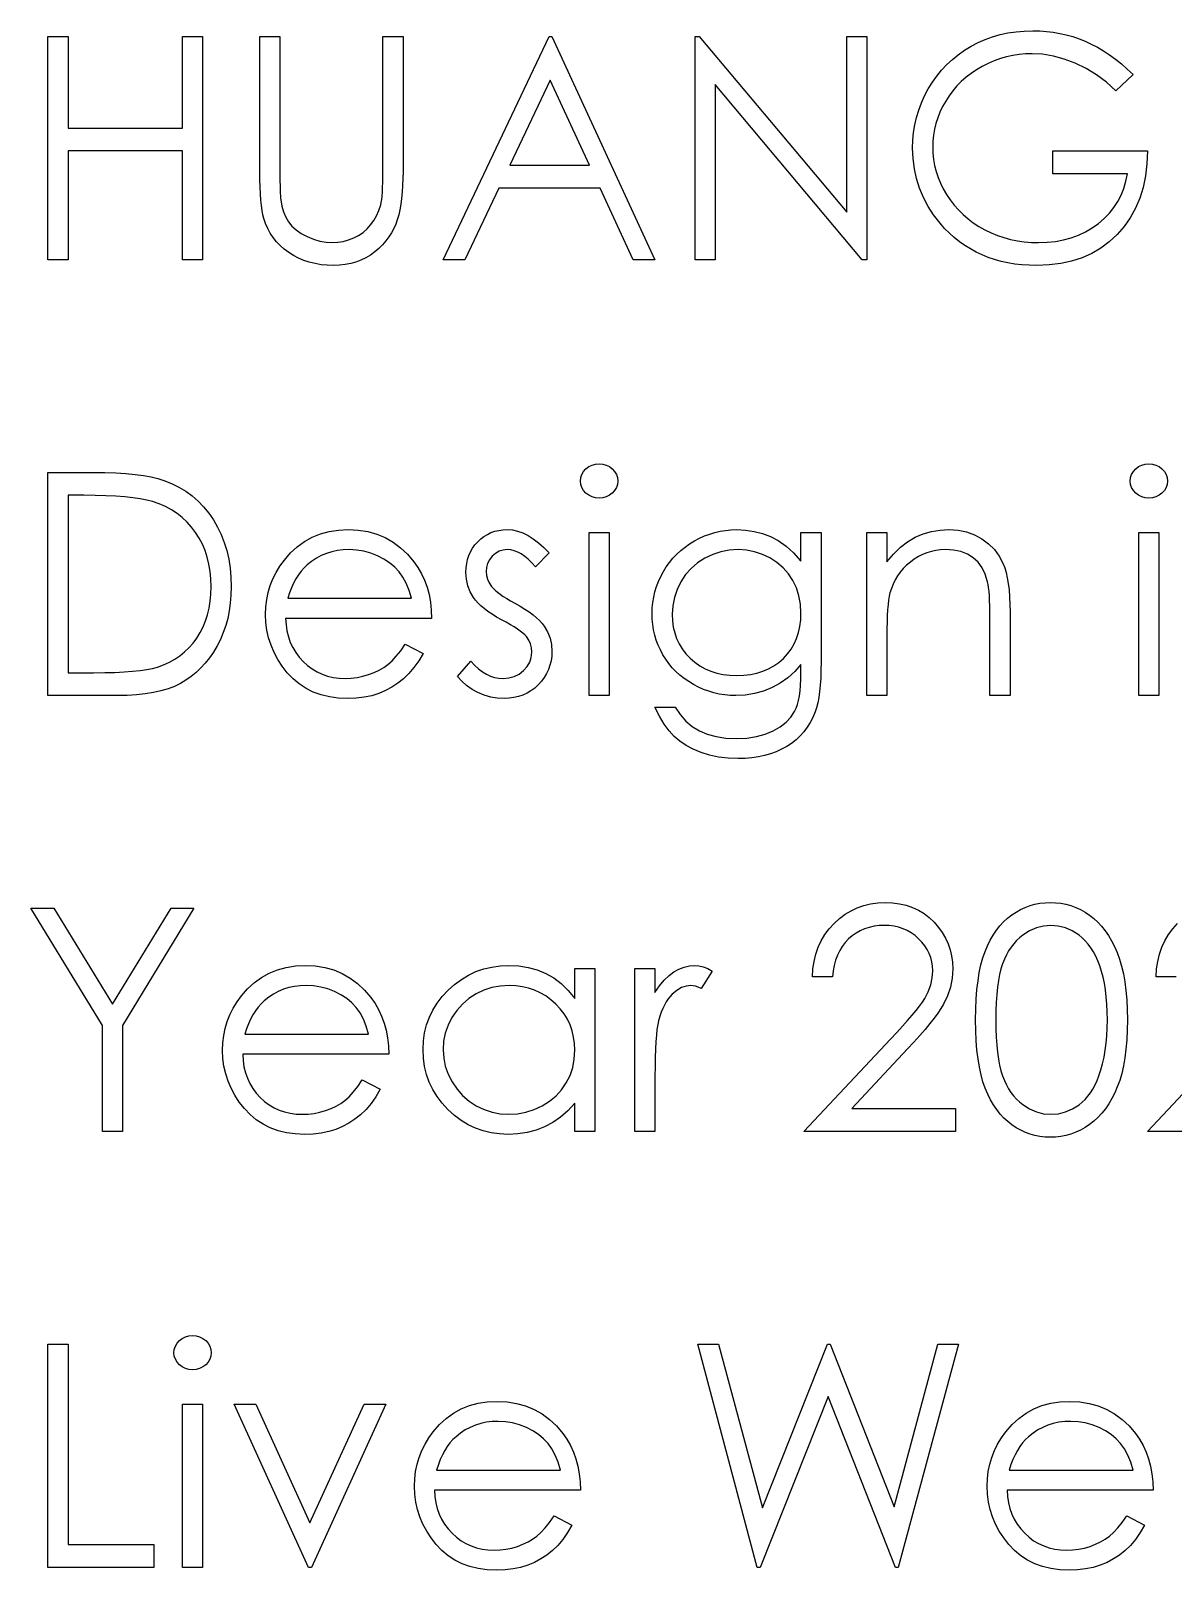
# Model space of a CAD drawing. Header units: millimetres. Extents: x 0.2 to 44.8, y -20.5 to 3.6.
# Drawn here: x 0.18 to 18.08, y -20.54 to 3.59 of the extents above; entities that cross this region are included whole.
import ezdxf

# ---------------------------------------------------------------- set-up
doc = ezdxf.new("R2010")
doc.units = ezdxf.units.MM

msp = doc.modelspace()

# ---------------------------------------------------------------- linework, layer by layer
at = {"color": 7, "linetype": 'Continuous', "flags": 128}
for points in [[(0.448718, 3.5), (0.762821, 3.5), (0.762821, 3.5), (0.762821, 2.064103), (0.762821, 2.064103), (2.557692, 2.064103), (2.557692, 2.064103), (2.557692, 3.5), (2.557692, 3.5), (2.871795, 3.5), (2.871795, 3.5), (2.871795, 0), (2.871795, 0), (2.557692, 0), (2.557692, 0), (2.557692, 1.705128), (2.557692, 1.705128), (0.762821, 1.705128), (0.762821, 1.705128), (0.762821, 0), (0.762821, 0), (0.448718, 0), (0.448718, 0), (0.448718, 3.5)], [(3.76923, 3.5), (4.083333, 3.5), (4.083333, 3.5), (4.083333, 1.402945), (4.083333, 1.402945), (4.083333, 1.313902), (4.084034, 1.233974), (4.085437, 1.16246), (4.086839, 1.10006), (4.088942, 1.046074), (4.091046, 1.001202), (4.09385, 0.964744), (4.097356, 0.9374), (4.097356, 0.9374), (4.114884, 0.839243), (4.140825, 0.748798), (4.175881, 0.667468), (4.21865, 0.59385), (4.272636, 0.527945), (4.339243, 0.466947), (4.419171, 0.41226), (4.511018, 0.36248), (4.609876, 0.321815), (4.708734, 0.292368), (4.808293, 0.27484), (4.907853, 0.269231), (4.907853, 0.269231), (4.993389, 0.274139), (5.077524, 0.28746), (5.159555, 0.310597), (5.240184, 0.342147), (5.316607, 0.382812), (5.386018, 0.429788), (5.449119, 0.484475), (5.505909, 0.545473), (5.555689, 0.613482), (5.599159, 0.689203), (5.634215, 0.770533), (5.662961, 0.859575), (5.662961, 0.859575), (5.671374, 0.896735), (5.678385, 0.943009), (5.684696, 0.998397), (5.689603, 1.061498), (5.69381, 1.133714), (5.696615, 1.215044), (5.698017, 1.304788), (5.698718, 1.402945), (5.698718, 1.402945), (5.698718, 3.5), (5.698718, 3.5), (6.012821, 3.5), (6.012821, 3.5), (6.012821, 1.386118), (6.012821, 1.386118), (6.011418, 1.271835), (6.007212, 1.163161), (6.0002, 1.059395), (5.990385, 0.961939), (5.977764, 0.870092), (5.963041, 0.783854), (5.944812, 0.702524), (5.923778, 0.627504), (5.899239, 0.556691), (5.868389, 0.487981), (5.832632, 0.421374), (5.791266, 0.357572), (5.74359, 0.295172), (5.691006, 0.236278), (5.632812, 0.178786), (5.56901, 0.124099), (5.501002, 0.074319), (5.429487, 0.030849), (5.353766, -0.00631), (5.27524, -0.036458), (5.193209, -0.059595), (5.107672, -0.076422), (5.017929, -0.086238), (4.925381, -0.089744), (4.925381, -0.089744), (4.824419, -0.086238), (4.727664, -0.077123), (4.634415, -0.060998), (4.544671, -0.039263), (4.458433, -0.010517), (4.376402, 0.023838), (4.297877, 0.065204), (4.222857, 0.112179), (4.152744, 0.164764), (4.088942, 0.221554), (4.030749, 0.282552), (3.978866, 0.347756), (3.933293, 0.416466), (3.893329, 0.490084), (3.859675, 0.567208), (3.831631, 0.648538), (3.831631, 0.648538), (3.816907, 0.704627), (3.804287, 0.771234), (3.79377, 0.848357), (3.784655, 0.935296), (3.778345, 1.032752), (3.773438, 1.140024), (3.769932, 1.257812), (3.769231, 1.386118), (3.769231, 1.386118), (3.769231, 3.5)], [(8.346148, 3.5), (9.961538, 0), (9.961538, 0), (9.620092, 0), (9.620092, 0), (9.102664, 1.121795), (9.102664, 1.121795), (7.516026, 1.121795), (7.516026, 1.121795), (6.983874, 0), (6.983874, 0), (6.641026, 0), (6.641026, 0), (8.301282, 3.5), (8.301282, 3.5), (8.346154, 3.5)], [(10.589741, 0), (10.589744, 3.5), (10.589744, 3.5), (10.655649, 3.5), (10.655649, 3.5), (12.967949, 0.745292), (12.967949, 0.745292), (12.967949, 3.5), (12.967949, 3.5), (13.282051, 3.5), (13.282051, 3.5), (13.282051, 0), (13.282051, 0), (13.210537, 0), (13.210537, 0), (10.903846, 2.748397), (10.903846, 2.748397), (10.903846, 0), (10.903846, 0), (10.589744, 0)], [(17.455116, 2.902644), (17.185897, 2.647436), (17.185897, 2.647436), (17.03726, 2.782051), (16.880909, 2.89984), (16.718249, 2.999399), (16.547877, 3.082131), (16.375401, 3.147336), (16.205729, 3.19361), (16.03746, 3.221655), (15.871995, 3.230769), (15.871995, 3.230769), (15.770333, 3.227965), (15.669371, 3.218149), (15.570513, 3.202724), (15.472356, 3.18099), (15.3749, 3.152945), (15.279547, 3.11859), (15.184896, 3.077925), (15.091647, 3.03095), (15.001903, 2.979067), (14.917067, 2.922276), (14.837139, 2.861278), (14.762821, 2.795373), (14.694111, 2.72526), (14.629607, 2.650942), (14.570713, 2.571715), (14.517428, 2.488281), (14.469752, 2.402043), (14.428385, 2.315104), (14.393329, 2.226062), (14.365284, 2.136318), (14.342849, 2.045873), (14.326723, 1.953325), (14.317608, 1.860076), (14.314103, 1.765425), (14.314103, 1.765425), (14.317608, 1.66867), (14.327424, 1.572616), (14.344952, 1.477965), (14.36879, 1.384716), (14.398938, 1.292167), (14.436098, 1.201022), (14.480268, 1.111278), (14.53145, 1.022937), (14.588241, 0.9374), (14.650641, 0.856771), (14.717949, 0.780349), (14.790164, 0.709535), (14.867989, 0.642228), (14.950721, 0.580529), (15.039062, 0.523037), (15.132312, 0.470453), (15.229067, 0.423478), (15.328626, 0.382111), (15.430288, 0.347756), (15.534054, 0.319712), (15.640625, 0.297276), (15.749299, 0.281851), (15.860076, 0.272035), (15.972957, 0.269231), (15.972957, 0.269231), (16.108974, 0.274139), (16.239383, 0.288161), (16.364884, 0.311298), (16.484776, 0.344251), (16.599058, 0.386318), (16.708433, 0.4375), (16.8122, 0.498498), (16.911058, 0.56861), (17.002204, 0.646434), (17.083534, 0.729868), (17.155048, 0.81891), (17.216747, 0.912861), (17.26863, 1.013121), (17.310697, 1.118289), (17.342949, 1.229768), (17.365385, 1.346154), (17.365385, 1.346154), (16.198718, 1.346154), (16.198718, 1.346154), (16.198718, 1.705128), (16.198718, 1.705128), (17.679487, 1.705128), (17.679487, 1.705128), (17.671074, 1.504607), (17.647937, 1.313902), (17.610076, 1.134415), (17.558193, 0.965445), (17.491587, 0.806991), (17.410256, 0.659054), (17.314203, 0.522336), (17.204127, 0.395433), (17.08143, 0.281851), (16.948918, 0.182993), (16.806591, 0.099559), (16.654447, 0.03155), (16.491787, -0.021735), (16.320012, -0.059595), (16.13772, -0.082031), (15.945613, -0.089744), (15.945613, -0.089744), (15.827123, -0.086939), (15.712139, -0.079227), (15.600661, -0.066607), (15.491987, -0.048377), (15.386118, -0.02524), (15.283754, 0.003506), (15.184195, 0.037159), (15.08744, 0.075721), (14.994191, 0.119892), (14.904447, 0.16897), (14.817508, 0.222957), (14.733373, 0.282552), (14.652744, 0.347055), (14.57492, 0.417167), (14.500601, 0.492188), (14.429087, 0.572115), (14.429087, 0.572115), (14.328826, 0.701823), (14.241186, 0.837139), (14.167568, 0.976663), (14.107272, 1.121795), (14.060296, 1.271835), (14.026643, 1.426783), (14.007011, 1.586639), (14, 1.751402), (14, 1.751402), (14.003506, 1.8748), (14.015425, 1.996094), (14.034355, 2.115284), (14.060998, 2.231671), (14.095353, 2.346655), (14.13742, 2.458834), (14.1872, 2.569611), (14.244692, 2.677584), (14.309195, 2.782051), (14.378606, 2.880208), (14.454327, 2.972756), (14.535657, 3.059696), (14.622596, 3.140325), (14.715144, 3.215345), (14.813301, 3.284756), (14.917067, 3.347857), (15.025741, 3.404647), (15.13722, 3.453726), (15.252905, 3.495092), (15.372095, 3.529447), (15.494091, 3.555389), (15.620292, 3.574319), (15.749299, 3.586238), (15.882512, 3.589744), (15.882512, 3.589744), (15.991186, 3.586939), (16.097756, 3.579227), (16.202925, 3.566607), (16.306691, 3.549079), (16.408353, 3.525942), (16.508614, 3.497897), (16.607472, 3.464944), (16.704227, 3.426382), (16.80028, 3.382212), (16.895633, 3.332432), (16.990284, 3.276342), (17.084235, 3.213942), (17.178185, 3.145232), (17.270733, 3.070212), (17.363281, 2.989583), (17.455128, 2.902644)], [(8.320205, 2.817808), (7.686398, 1.480769), (7.686398, 1.480769), (8.9372, 1.480769), (8.9372, 1.480769), (8.320212, 2.817808)], [(0.448718, -6.833333), (0.448718, -3.333333), (0.448718, -3.333333), (1.155449, -3.333333), (1.155449, -3.333333), (1.339844, -3.335437), (1.511619, -3.341046), (1.670072, -3.350861), (1.815905, -3.364884), (1.947716, -3.382412), (2.066907, -3.404147), (2.172776, -3.430088), (2.266026, -3.459535), (2.266026, -3.459535), (2.386619, -3.507913), (2.5002, -3.564704), (2.607472, -3.629908), (2.707732, -3.702825), (2.800982, -3.784856), (2.887921, -3.873898), (2.967849, -3.972055), (3.040765, -4.077925), (3.106671, -4.190805), (3.163462, -4.308594), (3.211138, -4.431991), (3.250401, -4.560296), (3.28125, -4.694211), (3.302985, -4.833734), (3.316306, -4.978165), (3.320513, -5.127504), (3.320513, -5.127504), (3.317007, -5.257212), (3.30649, -5.382712), (3.289663, -5.504006), (3.265124, -5.621795), (3.234275, -5.735377), (3.195713, -5.845453), (3.150841, -5.951322), (3.098958, -6.052985), (3.041466, -6.14974), (2.980469, -6.239483), (2.914563, -6.323618), (2.845152, -6.40004), (2.770833, -6.470853), (2.693009, -6.534655), (2.610276, -6.592147), (2.524038, -6.643329), (2.43149, -6.688201), (2.329828, -6.726763), (2.21905, -6.759014), (2.09986, -6.785657), (1.971554, -6.806691), (1.834135, -6.821414), (1.688301, -6.830529), (1.533353, -6.833333), (1.533353, -6.833333), (0.448718, -6.833333)], [(9.085134, -3.198718), (9.143329, -3.203626), (9.197316, -3.218349), (9.247095, -3.24359), (9.291967, -3.277945), (9.329828, -3.319311), (9.35647, -3.365585), (9.372596, -3.415365), (9.378205, -3.469351), (9.378205, -3.469351), (9.372596, -3.521935), (9.35647, -3.571014), (9.329828, -3.616587), (9.291967, -3.657953), (9.247095, -3.692308), (9.197316, -3.717548), (9.143329, -3.732272), (9.085136, -3.737179), (9.085136, -3.737179), (9.027644, -3.732272), (8.97506, -3.717548), (8.92528, -3.692308), (8.880409, -3.657953), (8.843249, -3.616587), (8.816607, -3.571014), (8.800481, -3.521935), (8.794872, -3.469351), (8.794872, -3.469351), (8.800481, -3.415365), (8.816607, -3.365585), (8.843249, -3.319311), (8.880409, -3.277945), (8.92528, -3.24359), (8.97506, -3.218349), (9.027644, -3.203626), (9.085136, -3.198718)], [(17.700508, -3.198718), (17.758714, -3.203626), (17.8127, -3.218349), (17.86248, -3.24359), (17.907352, -3.277945), (17.945212, -3.319311), (17.971855, -3.365585), (17.987981, -3.415365), (17.99359, -3.469351), (17.99359, -3.469351), (17.987981, -3.521935), (17.971855, -3.571014), (17.945212, -3.616587), (17.907352, -3.657953), (17.86248, -3.692308), (17.8127, -3.717548), (17.758714, -3.732272), (17.700521, -3.737179), (17.700521, -3.737179), (17.643029, -3.732272), (17.590445, -3.717548), (17.540665, -3.692308), (17.495793, -3.657953), (17.458634, -3.616587), (17.431991, -3.571014), (17.415865, -3.521935), (17.410256, -3.469351), (17.410256, -3.469351), (17.415865, -3.415365), (17.431991, -3.365585), (17.458634, -3.319311), (17.495793, -3.277945), (17.540665, -3.24359), (17.590445, -3.218349), (17.643029, -3.203626), (17.700521, -3.198718)], [(0.76282, -6.474359), (1.164563, -6.474359), (1.164563, -6.474359), (1.33774, -6.472957), (1.497596, -6.46875), (1.643429, -6.461739), (1.77524, -6.451923), (1.89373, -6.439303), (1.998197, -6.424579), (2.088642, -6.40635), (2.165064, -6.385317), (2.165064, -6.385317), (2.260417, -6.35026), (2.350861, -6.309595), (2.435697, -6.261919), (2.514924, -6.208634), (2.589243, -6.148337), (2.658654, -6.081731), (2.722456, -6.009515), (2.78135, -5.930288), (2.833934, -5.845453), (2.879507, -5.75641), (2.91877, -5.663161), (2.950321, -5.565004), (2.97486, -5.461939), (2.992388, -5.354667), (3.002905, -5.243189), (3.00641, -5.126803), (3.00641, -5.126803), (3.002905, -5.004107), (2.990986, -4.886318), (2.972055, -4.773438), (2.945413, -4.664764), (2.911058, -4.560296), (2.86899, -4.460737), (2.819912, -4.365385), (2.76242, -4.27494), (2.698618, -4.190104), (2.628506, -4.11228), (2.552784, -4.041466), (2.471454, -3.976963), (2.383814, -3.920172), (2.289864, -3.869692), (2.190304, -3.826923), (2.084435, -3.790465), (2.084435, -3.790465), (1.996094, -3.767328), (1.895132, -3.747696), (1.780148, -3.730869), (1.652544, -3.716847), (1.511619, -3.70633), (1.357372, -3.698618), (1.189804, -3.69371), (1.008914, -3.692308), (1.008914, -3.692308), (0.762821, -3.692308), (0.762821, -3.692308), (0.762821, -6.474359)], [(6.047875, -6.025641), (6.326923, -6.172175), (6.326923, -6.172175), (6.258213, -6.289263), (6.184595, -6.394431), (6.10607, -6.488381), (6.021935, -6.569712), (5.932893, -6.640525), (5.838942, -6.702224), (5.738682, -6.755509), (5.633514, -6.799679), (5.522035, -6.834034), (5.403546, -6.858574), (5.278045, -6.873297), (5.145533, -6.878205), (5.145533, -6.878205), (4.998297, -6.871895), (4.859475, -6.852965), (4.729067, -6.821414), (4.60637, -6.777244), (4.492788, -6.720453), (4.386919, -6.651042), (4.288762, -6.56901), (4.19972, -6.474359), (4.119792, -6.371995), (4.050381, -6.266126), (3.992188, -6.156751), (3.944511, -6.04387), (3.906651, -5.928185), (3.880008, -5.809696), (3.864583, -5.686999), (3.858974, -5.561498), (3.858974, -5.561498), (3.863882, -5.44371), (3.877204, -5.328726), (3.900341, -5.217248), (3.932592, -5.108574), (3.973958, -5.003405), (4.024439, -4.901743), (4.084736, -4.802885), (4.153446, -4.707532), (4.153446, -4.707532), (4.250901, -4.596054), (4.35607, -4.498598), (4.46895, -4.417268), (4.590244, -4.34996), (4.719251, -4.298077), (4.85597, -4.260216), (5.000401, -4.238482), (5.153245, -4.230769), (5.153245, -4.230769), (5.310296, -4.238482), (5.459635, -4.26232), (5.600561, -4.301583), (5.733073, -4.35627), (5.857873, -4.427083), (5.974259, -4.514022), (6.082933, -4.616386), (6.183193, -4.734175), (6.183193, -4.734175), (6.247696, -4.826022), (6.303085, -4.922776), (6.350761, -5.025841), (6.389323, -5.133814), (6.420172, -5.247396), (6.442608, -5.366587), (6.455929, -5.491386), (6.461538, -5.621795), (6.461538, -5.621795), (4.173077, -5.621795), (4.173077, -5.621795), (4.179387, -5.722756), (4.193409, -5.819511), (4.215845, -5.911358), (4.246695, -5.998297), (4.284555, -6.080329), (4.330829, -6.158153), (4.385517, -6.23107), (4.447917, -6.29978), (4.516627, -6.361478), (4.588842, -6.415465), (4.665264, -6.461038), (4.745893, -6.498197), (4.830028, -6.526943), (4.918369, -6.547276), (5.010216, -6.559896), (5.10627, -6.564103), (5.10627, -6.564103), (5.20022, -6.560597), (5.292067, -6.549379), (5.383213, -6.530449), (5.472957, -6.504507), (5.559195, -6.472256), (5.638421, -6.434395), (5.710637, -6.392328), (5.776542, -6.345353), (5.840345, -6.288562), (5.906951, -6.215645), (5.976362, -6.128706), (6.047877, -6.025641)], [(8.30128, -4.594651), (8.088141, -4.814103), (8.088141, -4.814103), (8.032051, -4.751002), (7.975962, -4.696314), (7.919872, -4.65004), (7.865184, -4.612179), (7.809796, -4.582732), (7.755108, -4.561699), (7.700421, -4.549079), (7.646434, -4.544872), (7.646434, -4.544872), (7.580529, -4.551182), (7.519531, -4.570813), (7.46274, -4.603065), (7.411558, -4.648638), (7.36879, -4.702624), (7.338642, -4.760116), (7.320413, -4.822516), (7.314103, -4.889123), (7.314103, -4.889123), (7.319712, -4.949419), (7.335837, -5.007612), (7.363181, -5.065104), (7.401042, -5.121194), (7.401042, -5.121194), (7.425581, -5.14994), (7.45643, -5.179387), (7.492889, -5.210938), (7.535657, -5.243189), (7.584736, -5.276843), (7.639423, -5.311198), (7.69972, -5.347656), (7.766326, -5.384816), (7.766326, -5.384816), (7.847656, -5.43109), (7.921975, -5.476663), (7.989984, -5.522236), (8.050982, -5.567107), (8.104968, -5.611979), (8.152644, -5.65615), (8.193309, -5.700321), (8.226963, -5.74379), (8.226963, -5.74379), (8.278846, -5.834235), (8.316707, -5.930288), (8.338442, -6.031951), (8.346154, -6.139223), (8.346154, -6.139223), (8.342648, -6.214944), (8.332833, -6.287861), (8.316006, -6.357973), (8.292869, -6.424579), (8.262019, -6.489083), (8.225561, -6.55008), (8.182091, -6.608273), (8.131611, -6.663662), (8.076222, -6.714143), (8.018029, -6.757612), (7.95633, -6.794071), (7.891126, -6.824219), (7.822416, -6.848057), (7.7502, -6.864884), (7.67518, -6.8747), (7.596655, -6.878205), (7.596655, -6.878205), (7.490785, -6.872596), (7.38772, -6.855068), (7.286759, -6.826322), (7.187901, -6.786358), (7.094651, -6.735877), (7.009816, -6.676282), (6.933393, -6.608273), (6.865385, -6.531851), (6.865385, -6.531851), (7.073618, -6.294872), (7.073618, -6.294872), (7.133914, -6.357973), (7.194912, -6.41266), (7.257312, -6.458934), (7.319712, -6.496795), (7.383514, -6.526242), (7.448718, -6.547276), (7.513922, -6.559896), (7.580529, -6.564103), (7.580529, -6.564103), (7.670974, -6.55639), (7.754407, -6.533253), (7.830829, -6.495393), (7.90024, -6.441406), (7.957732, -6.377604), (7.999099, -6.307492), (8.023638, -6.233173), (8.032051, -6.152544), (8.032051, -6.152544), (8.026442, -6.085938), (8.010317, -6.022837), (7.983674, -5.963942), (7.945813, -5.908554), (7.945813, -5.908554), (7.921274, -5.881911), (7.889724, -5.853165), (7.851162, -5.822316), (7.80629, -5.790064), (7.754407, -5.75641), (7.695513, -5.721354), (7.630308, -5.684195), (7.558093, -5.644932), (7.558093, -5.644932), (7.480268, -5.600761), (7.408754, -5.556591), (7.344251, -5.51242), (7.285357, -5.46895), (7.233474, -5.425481), (7.188602, -5.382011), (7.149339, -5.338542), (7.117087, -5.295773), (7.117087, -5.295773), (7.065905, -5.206731), (7.029447, -5.110677), (7.007011, -5.009716), (7, -4.901743), (7, -4.901743), (7.002804, -4.830929), (7.011218, -4.763622), (7.025942, -4.699119), (7.045573, -4.63742), (7.071514, -4.579227), (7.103065, -4.523838), (7.140224, -4.471254), (7.182993, -4.422175), (7.230669, -4.377304), (7.28115, -4.338742), (7.334435, -4.305789), (7.390525, -4.278446), (7.45012, -4.257412), (7.51252, -4.242688), (7.577724, -4.233574), (7.646434, -4.230769), (7.646434, -4.230769), (7.727764, -4.236378), (7.809095, -4.253205), (7.891126, -4.281951), (7.973157, -4.321915), (8.054487, -4.373097), (8.136518, -4.435497), (8.219251, -4.509115), (8.301282, -4.594651)], [(8.929484, -4.275641), (9.24359, -4.275641), (9.24359, -4.275641), (9.24359, -6.833333), (9.24359, -6.833333), (8.929487, -6.833333), (8.929487, -6.833333), (8.929487, -4.275641)], [(12.249999, -4.275641), (12.564103, -4.275641), (12.564103, -4.275641), (12.564103, -6.305389), (12.564103, -6.305389), (12.5627, -6.435096), (12.558494, -6.555689), (12.550781, -6.667167), (12.540966, -6.769531), (12.527644, -6.863482), (12.511518, -6.947616), (12.492588, -7.023337), (12.470853, -7.089944), (12.470853, -7.089944), (12.435797, -7.175481), (12.395132, -7.255409), (12.348858, -7.330429), (12.296274, -7.400541), (12.23738, -7.465745), (12.173578, -7.526042), (12.103466, -7.58143), (12.027043, -7.63121), (11.946414, -7.675381), (11.861579, -7.713942), (11.772536, -7.746895), (11.679287, -7.772837), (11.582532, -7.79387), (11.481571, -7.808594), (11.376402, -7.817708), (11.267728, -7.820513), (11.267728, -7.820513), (11.109275, -7.814904), (10.959235, -7.796675), (10.816907, -7.767929), (10.682993, -7.726562), (10.559595, -7.675381), (10.448117, -7.616486), (10.349259, -7.54988), (10.261619, -7.47486), (10.181691, -7.386518), (10.105268, -7.280649), (10.031651, -7.155849), (9.961538, -7.012821), (9.961538, -7.012821), (10.275641, -7.012821), (10.275641, -7.012821), (10.354868, -7.130609), (10.445312, -7.231571), (10.546274, -7.317107), (10.657752, -7.385817), (10.781851, -7.438401), (10.919972, -7.476262), (11.071414, -7.498698), (11.23758, -7.50641), (11.23758, -7.50641), (11.401643, -7.498698), (11.552384, -7.476262), (11.689804, -7.438401), (11.813902, -7.385817), (11.923277, -7.321314), (12.015825, -7.249099), (12.090845, -7.169171), (12.14974, -7.08153), (12.173578, -7.031751), (12.19391, -6.97496), (12.210737, -6.910457), (12.22476, -6.838241), (12.235978, -6.759014), (12.24369, -6.672075), (12.248598, -6.577424), (12.25, -6.475761), (12.25, -6.475761), (12.25, -6.343249), (12.25, -6.343249), (12.151843, -6.454728), (12.04387, -6.552885), (11.925381, -6.637019), (11.796374, -6.707131), (11.660357, -6.76252), (11.520132, -6.801783), (11.376402, -6.825621), (11.227764, -6.833333), (11.227764, -6.833333), (11.140124, -6.830529), (11.053886, -6.822115), (10.96905, -6.808794), (10.885617, -6.789864), (10.803586, -6.765325), (10.722957, -6.735176), (10.643029, -6.70012), (10.565204, -6.659455), (10.490184, -6.613882), (10.419371, -6.564804), (10.352764, -6.51222), (10.290365, -6.455429), (10.232873, -6.395132), (10.179587, -6.33133), (10.130509, -6.263321), (10.085637, -6.191807), (10.046374, -6.117488), (10.012019, -6.041066), (9.982572, -5.963241), (9.958734, -5.883313), (9.940505, -5.801983), (9.927183, -5.71855), (9.919471, -5.633013), (9.916667, -5.546074), (9.916667, -5.546074), (9.919471, -5.459135), (9.927885, -5.372897), (9.941206, -5.288762), (9.960837, -5.20603), (9.985377, -5.1247), (10.015525, -5.044772), (10.051282, -4.966947), (10.092648, -4.889824), (10.138922, -4.815505), (10.189403, -4.745393), (10.244091, -4.679487), (10.302985, -4.617087), (10.366086, -4.558894), (10.433393, -4.504908), (10.504908, -4.454427), (10.580629, -4.408153), (10.659155, -4.366787), (10.738381, -4.330329), (10.81901, -4.30018), (10.900341, -4.27494), (10.983073, -4.25601), (11.067208, -4.241987), (11.152043, -4.233574), (11.23758, -4.230769), (11.23758, -4.230769), (11.378506, -4.23778), (11.514523, -4.258113), (11.645633, -4.291767), (11.771835, -4.339443), (11.894531, -4.403946), (12.015825, -4.489483), (12.133614, -4.596054), (12.25, -4.722957), (12.25, -4.722957), (12.25, -4.275641)], [(13.282046, -4.275641), (13.596154, -4.275641), (13.596154, -4.275641), (13.596154, -4.736979), (13.596154, -4.736979), (13.699219, -4.613582), (13.807192, -4.507712), (13.920773, -4.420773), (14.039964, -4.351362), (14.164062, -4.298778), (14.29377, -4.260917), (14.429087, -4.238482), (14.569311, -4.230769), (14.569311, -4.230769), (14.710938, -4.239884), (14.844151, -4.266526), (14.96895, -4.312099), (15.085337, -4.3752), (15.190505, -4.453726), (15.281651, -4.544872), (15.357372, -4.648638), (15.418369, -4.765024), (15.44361, -4.830228), (15.465345, -4.904547), (15.483574, -4.986579), (15.498998, -5.077724), (15.510216, -5.177284), (15.51863, -5.285256), (15.524239, -5.402344), (15.525641, -5.527143), (15.525641, -5.527143), (15.525641, -6.833333), (15.525641, -6.833333), (15.211538, -6.833333), (15.211538, -6.833333), (15.211538, -5.630208), (15.211538, -5.630208), (15.210837, -5.525741), (15.209435, -5.430389), (15.206631, -5.344151), (15.202424, -5.266326), (15.196815, -5.198317), (15.190505, -5.139423), (15.182792, -5.088942), (15.174379, -5.048277), (15.174379, -5.048277), (15.138622, -4.930489), (15.088842, -4.828125), (15.025741, -4.741887), (14.949319, -4.671074), (14.859575, -4.615685), (14.757212, -4.576422), (14.642228, -4.552584), (14.514623, -4.544872), (14.514623, -4.544872), (14.438902, -4.547676), (14.365284, -4.556791), (14.293069, -4.572216), (14.223658, -4.593249), (14.155649, -4.621294), (14.089744, -4.654247), (14.025942, -4.694211), (13.964243, -4.739784), (13.90605, -4.790264), (13.853466, -4.842849), (13.805789, -4.898938), (13.763021, -4.957833), (13.725861, -5.019531), (13.69361, -5.084034), (13.666266, -5.152043), (13.644531, -5.222155), (13.644531, -5.222155), (13.633313, -5.274038), (13.623498, -5.335737), (13.615084, -5.40655), (13.608073, -5.487881), (13.603165, -5.578325), (13.598958, -5.678586), (13.596855, -5.788662), (13.596154, -5.908554), (13.596154, -5.908554), (13.596154, -6.833333), (13.596154, -6.833333), (13.282051, -6.833333), (13.282051, -6.833333), (13.282051, -4.275641)], [(17.544866, -4.275641), (17.858974, -4.275641), (17.858974, -4.275641), (17.858974, -6.833333), (17.858974, -6.833333), (17.544872, -6.833333), (17.544872, -6.833333), (17.544872, -4.275641)], [(6.147433, -5.307692), (6.110276, -5.183594), (6.064704, -5.072817), (6.012119, -4.975361), (5.951823, -4.891226), (5.883113, -4.816907), (5.803185, -4.7503), (5.713442, -4.691406), (5.613181, -4.640224), (5.506611, -4.598157), (5.396534, -4.56871), (5.284355, -4.550481), (5.169371, -4.544872), (5.169371, -4.544872), (5.075421, -4.548377), (4.984275, -4.559595), (4.896635, -4.578526), (4.813201, -4.604467), (4.731871, -4.638822), (4.654748, -4.679487), (4.58113, -4.728566), (4.510317, -4.784655), (4.510317, -4.784655), (4.461238, -4.830929), (4.415665, -4.882812), (4.372897, -4.939603), (4.333634, -5.002003), (4.297175, -5.070713), (4.263522, -5.144331), (4.233373, -5.222857), (4.20603, -5.307692), (4.20603, -5.307692), (6.147436, -5.307692)], [(11.262819, -4.544872), (11.125401, -4.553285), (10.992889, -4.578526), (10.865986, -4.619892), (10.743289, -4.678786), (10.629708, -4.751703), (10.529447, -4.837941), (10.441807, -4.936799), (10.366787, -5.048277), (10.307192, -5.16887), (10.265124, -5.29367), (10.239183, -5.424079), (10.230769, -5.558694), (10.230769, -5.558694), (10.234976, -5.660357), (10.248297, -5.757812), (10.270733, -5.851062), (10.301583, -5.938702), (10.340845, -6.022837), (10.389223, -6.102063), (10.446715, -6.177083), (10.51262, -6.247196), (10.585537, -6.310998), (10.664062, -6.366386), (10.748197, -6.41266), (10.836538, -6.451222), (10.930489, -6.480669), (11.030048, -6.502404), (11.134515, -6.515024), (11.24389, -6.519231), (11.24389, -6.519231), (11.354667, -6.515024), (11.459836, -6.502404), (11.559395, -6.48137), (11.653345, -6.451923), (11.741687, -6.414062), (11.824419, -6.367087), (11.902244, -6.3124), (11.973758, -6.249299), (12.038261, -6.179187), (12.094351, -6.103466), (12.142027, -6.022837), (12.18129, -5.9373), (12.211438, -5.846154), (12.232472, -5.749399), (12.245793, -5.647736), (12.25, -5.540465), (12.25, -5.540465), (12.242288, -5.400942), (12.21845, -5.269832), (12.178486, -5.145733), (12.123097, -5.030048), (12.052985, -4.923478), (11.969551, -4.828826), (11.873498, -4.746094), (11.763421, -4.67528), (11.644932, -4.61849), (11.522236, -4.577123), (11.394631, -4.553285), (11.262821, -4.544872)], [(12.743585, -11.24359), (12.429487, -11.24359), (12.429487, -11.24359), (12.437901, -11.11879), (12.45613, -10.999599), (12.483474, -10.886719), (12.521334, -10.778746), (12.568309, -10.677083), (12.6251, -10.580329), (12.691707, -10.489884), (12.768129, -10.405048), (12.851562, -10.327925), (12.940605, -10.261318), (13.033854, -10.205228), (13.13131, -10.158954), (13.234375, -10.123197), (13.341647, -10.097256), (13.453826, -10.081831), (13.570913, -10.076923), (13.570913, -10.076923), (13.685897, -10.081831), (13.795974, -10.096554), (13.89974, -10.120393), (13.998598, -10.154046), (14.091146, -10.198217), (14.178085, -10.251502), (14.260116, -10.313902), (14.335837, -10.386819), (14.404547, -10.466046), (14.463442, -10.548778), (14.513922, -10.635016), (14.555288, -10.724058), (14.586839, -10.817308), (14.609976, -10.914062), (14.623297, -11.013622), (14.628205, -11.117388), (14.628205, -11.117388), (14.619091, -11.263221), (14.591747, -11.404147), (14.546875, -11.540164), (14.483073, -11.671975), (14.442408, -11.739283), (14.393329, -11.812901), (14.335837, -11.892127), (14.269932, -11.976262), (14.194912, -12.067408), (14.112179, -12.163462), (14.020333, -12.265124), (13.920072, -12.373097), (13.920072, -12.373097), (13.044371, -13.307692), (13.044371, -13.307692), (14.673077, -13.307692), (14.673077, -13.307692), (14.673077, -13.666667), (14.673077, -13.666667), (12.294872, -13.666667), (12.294872, -13.666667), (13.652244, -12.218149), (13.652244, -12.218149), (13.751102, -12.114383), (13.840845, -12.017628), (13.921474, -11.927885), (13.992989, -11.845152), (14.055389, -11.76873), (14.109375, -11.70002), (14.153546, -11.63762), (14.189303, -11.582232), (14.24399, -11.477063), (14.283253, -11.369091), (14.30639, -11.259014), (14.314103, -11.145433), (14.314103, -11.145433), (14.310597, -11.073918), (14.30008, -11.005208), (14.283253, -10.939303), (14.259415, -10.875501), (14.227865, -10.813802), (14.190004, -10.755609), (14.145833, -10.699519), (14.09395, -10.645533), (14.037159, -10.596454), (13.977564, -10.553686), (13.915164, -10.517929), (13.849259, -10.488482), (13.779848, -10.465345), (13.708333, -10.449219), (13.633313, -10.439403), (13.554788, -10.435897), (13.554788, -10.435897), (13.472756, -10.439403), (13.394231, -10.449219), (13.319211, -10.466046), (13.247696, -10.489183), (13.179688, -10.51863), (13.115184, -10.555088), (13.054187, -10.598558), (12.996695, -10.648337), (12.944111, -10.703726), (12.897837, -10.764724), (12.857171, -10.83133), (12.822115, -10.902845), (12.793369, -10.979968), (12.770933, -11.0627), (12.754107, -11.150341), (12.74359, -11.24359)], [(14.987178, -11.918069), (14.989283, -11.7498), (14.996294, -11.591346), (15.008213, -11.442007), (15.024339, -11.303185), (15.044671, -11.174179), (15.070613, -11.054988), (15.100761, -10.945613), (15.135116, -10.846054), (15.173678, -10.754207), (15.216446, -10.667969), (15.263421, -10.588041), (15.313902, -10.513021), (15.367889, -10.444311), (15.425381, -10.38121), (15.487079, -10.324419), (15.552985, -10.272536), (15.621695, -10.226963), (15.692508, -10.186999), (15.764724, -10.153345), (15.839744, -10.126002), (15.916166, -10.104267), (15.994692, -10.088842), (16.074619, -10.079728), (16.157352, -10.076923), (16.157352, -10.076923), (16.240785, -10.079728), (16.322817, -10.088842), (16.402043, -10.104267), (16.479868, -10.126002), (16.555589, -10.153345), (16.629207, -10.186999), (16.701422, -10.226963), (16.770833, -10.273237), (16.83744, -10.32512), (16.901242, -10.384014), (16.960837, -10.448518), (17.016927, -10.51863), (17.069511, -10.595753), (17.11859, -10.678486), (17.163462, -10.767528), (17.205529, -10.862881), (17.242688, -10.965244), (17.275641, -11.076022), (17.302985, -11.195212), (17.325421, -11.322817), (17.342949, -11.458834), (17.355569, -11.603966), (17.36258, -11.756811), (17.365385, -11.918069), (17.365385, -11.918069), (17.36258, -12.078626), (17.355569, -12.230769), (17.342949, -12.3752), (17.326122, -12.510517), (17.303686, -12.63742), (17.276342, -12.755909), (17.244792, -12.866687), (17.207632, -12.968349), (17.166266, -13.063001), (17.121394, -13.151342), (17.073017, -13.234075), (17.020433, -13.311198), (16.964343, -13.382011), (16.904046, -13.446514), (16.840244, -13.505409), (16.772937, -13.557993), (16.702825, -13.604267), (16.630609, -13.644932), (16.55629, -13.678586), (16.480569, -13.706631), (16.402744, -13.728365), (16.322817, -13.74379), (16.240785, -13.753606), (16.157352, -13.75641), (16.157352, -13.75641), (16.074619, -13.753606), (15.994692, -13.744491), (15.916166, -13.729067), (15.840445, -13.708033), (15.766126, -13.68139), (15.69391, -13.647736), (15.623798, -13.608474), (15.555789, -13.563602), (15.490585, -13.51242), (15.428886, -13.455629), (15.371394, -13.392528), (15.317408, -13.323117), (15.266927, -13.248798), (15.219952, -13.168169), (15.176482, -13.08123), (15.13722, -12.988682), (15.102163, -12.888421), (15.071314, -12.778345), (15.046074, -12.658454), (15.02504, -12.529447), (15.008213, -12.391326), (14.996294, -12.242688), (14.989283, -12.084936), (14.987179, -11.918069)], [(0.179487, -10.166667), (0.539163, -10.166667), (0.539163, -10.166667), (1.459034, -11.670573), (1.459034, -11.670573), (2.377504, -10.166667), (2.377504, -10.166667), (2.737179, -10.166667), (2.737179, -10.166667), (1.615385, -12.002905), (1.615385, -12.002905), (1.615385, -13.666667), (1.615385, -13.666667), (1.301282, -13.666667), (1.301282, -13.666667), (1.301282, -12.002905), (1.301282, -12.002905), (0.179487, -10.166667)], [(15.30128, -11.916667), (15.302684, -12.056891), (15.308293, -12.188702), (15.316707, -12.312099), (15.327925, -12.425681), (15.343349, -12.530849), (15.361579, -12.627604), (15.383313, -12.715244), (15.408554, -12.79377), (15.4373, -12.865986), (15.46885, -12.933293), (15.503205, -12.996394), (15.541066, -13.054587), (15.582432, -13.108574), (15.626603, -13.158353), (15.674279, -13.203225), (15.72476, -13.24389), (15.83133, -13.311198), (15.940705, -13.358874), (16.052885, -13.38762), (16.167869, -13.397436), (16.167869, -13.397436), (16.283554, -13.388321), (16.395733, -13.359575), (16.503706, -13.313301), (16.608173, -13.247396), (16.657953, -13.207432), (16.704227, -13.163261), (16.747696, -13.113482), (16.788361, -13.059495), (16.825521, -13.001302), (16.859876, -12.9375), (16.890725, -12.869491), (16.91877, -12.796575), (16.91877, -12.796575), (16.949619, -12.702624), (16.976963, -12.604467), (16.999399, -12.501402), (17.018329, -12.394131), (17.032352, -12.281951), (17.042869, -12.164864), (17.049179, -12.042869), (17.051282, -11.916667), (17.051282, -11.916667), (17.049179, -11.790465), (17.044271, -11.669872), (17.034455, -11.555589), (17.021835, -11.446915), (17.005008, -11.34385), (16.985377, -11.247095), (16.960837, -11.15595), (16.933494, -11.070413), (16.902644, -10.990485), (16.86899, -10.916867), (16.832532, -10.848157), (16.793269, -10.785056), (16.751202, -10.727564), (16.705629, -10.675681), (16.657953, -10.629407), (16.607472, -10.588742), (16.501603, -10.522135), (16.39363, -10.473758), (16.282151, -10.445713), (16.167869, -10.435897), (16.167869, -10.435897), (16.052183, -10.445713), (15.939303, -10.473758), (15.830629, -10.522135), (15.72476, -10.588742), (15.674279, -10.628706), (15.627304, -10.673578), (15.583133, -10.723357), (15.542468, -10.777344), (15.504607, -10.835537), (15.469551, -10.898638), (15.438001, -10.965946), (15.409255, -11.038161), (15.384014, -11.116687), (15.36228, -11.204327), (15.343349, -11.300381), (15.328626, -11.40625), (15.316707, -11.520533), (15.308293, -11.643229), (15.302684, -11.775741), (15.301282, -11.916667)], [(18.128201, -11.24359), (17.814103, -11.24359), (17.814103, -11.24359), (17.822516, -11.11879), (17.840745, -10.999599), (17.868089, -10.886719), (17.90595, -10.778746), (17.952925, -10.677083), (18.009716, -10.580329), (18.076322, -10.489884), (18.152744, -10.405048)], [(5.374797, -12.858974), (5.653846, -13.005509), (5.653846, -13.005509), (5.585136, -13.122596), (5.511518, -13.227764), (5.432993, -13.321715), (5.348858, -13.403045), (5.259816, -13.473858), (5.165865, -13.535557), (5.065605, -13.588842), (4.960437, -13.633013), (4.848958, -13.667368), (4.730469, -13.691907), (4.604968, -13.706631), (4.472456, -13.711538), (4.472456, -13.711538), (4.32522, -13.705228), (4.186398, -13.686298), (4.05599, -13.654748), (3.933293, -13.610577), (3.819712, -13.553786), (3.713842, -13.484375), (3.615685, -13.402344), (3.526643, -13.307692), (3.446715, -13.205329), (3.377304, -13.099459), (3.319111, -12.990084), (3.271434, -12.877204), (3.233574, -12.761518), (3.206931, -12.643029), (3.191506, -12.520333), (3.185897, -12.394832), (3.185897, -12.394832), (3.190805, -12.277043), (3.204127, -12.162059), (3.227264, -12.050581), (3.259515, -11.941907), (3.300881, -11.836739), (3.351362, -11.735076), (3.411659, -11.636218), (3.480369, -11.540865), (3.480369, -11.540865), (3.577825, -11.429387), (3.682993, -11.331931), (3.795873, -11.250601), (3.917167, -11.183293), (4.046174, -11.13141), (4.182893, -11.09355), (4.327324, -11.071815), (4.480168, -11.064103), (4.480168, -11.064103), (4.63722, -11.071815), (4.786558, -11.095653), (4.927484, -11.134916), (5.059996, -11.189603), (5.184796, -11.260417), (5.301182, -11.347356), (5.409856, -11.44972), (5.510116, -11.567508), (5.510116, -11.567508), (5.574619, -11.659355), (5.630008, -11.75611), (5.677684, -11.859175), (5.716246, -11.967147), (5.747095, -12.080729), (5.769531, -12.19992), (5.782853, -12.32472), (5.788462, -12.455128), (5.788462, -12.455128), (3.5, -12.455128), (3.5, -12.455128), (3.50631, -12.55609), (3.520333, -12.652845), (3.542768, -12.744692), (3.573618, -12.831631), (3.611478, -12.913662), (3.657752, -12.991486), (3.71244, -13.064403), (3.77484, -13.133113), (3.84355, -13.194812), (3.915765, -13.248798), (3.992188, -13.294371), (4.072817, -13.33153), (4.156951, -13.360276), (4.245292, -13.380609), (4.337139, -13.393229), (4.433193, -13.397436), (4.433193, -13.397436), (4.527143, -13.39393), (4.61899, -13.382712), (4.710136, -13.363782), (4.79988, -13.337841), (4.886118, -13.305589), (4.965345, -13.267728), (5.03756, -13.225661), (5.103466, -13.178686), (5.167268, -13.121895), (5.233874, -13.048978), (5.303285, -12.962039), (5.3748, -12.858974)], [(9.019226, -11.108974), (9.019231, -13.666667), (9.019231, -13.666667), (8.705128, -13.666667), (8.705128, -13.666667), (8.705128, -13.224259), (8.705128, -13.224259), (8.596454, -13.342047), (8.482171, -13.443009), (8.360176, -13.527143), (8.232572, -13.594451), (8.098658, -13.645633), (7.959135, -13.682091), (7.8126, -13.704527), (7.660457, -13.711538), (7.660457, -13.711538), (7.52514, -13.705228), (7.394732, -13.686999), (7.269231, -13.656851), (7.148638, -13.614784), (7.033654, -13.560096), (6.922877, -13.49349), (6.817708, -13.414964), (6.717448, -13.323818), (6.625601, -13.224259), (6.546374, -13.119792), (6.479768, -13.009716), (6.424379, -12.89403), (6.381611, -12.773438), (6.351462, -12.647937), (6.333233, -12.516827), (6.326923, -12.380809), (6.326923, -12.380809), (6.333233, -12.247596), (6.351462, -12.11859), (6.382312, -11.995192), (6.425781, -11.876002), (6.48117, -11.76242), (6.548478, -11.653746), (6.628405, -11.549279), (6.720954, -11.450421), (6.821915, -11.359976), (6.928486, -11.28145), (7.039263, -11.214844), (7.155649, -11.160857), (7.276943, -11.118089), (7.403145, -11.087941), (7.534255, -11.070413), (7.670272, -11.064103), (7.670272, -11.064103), (7.826623, -11.071815), (7.97526, -11.094952), (8.116186, -11.134215), (8.249399, -11.188201), (8.3749, -11.259014), (8.493389, -11.348758), (8.602764, -11.45603), (8.705128, -11.582232), (8.705128, -11.582232), (8.705128, -11.108974), (8.705128, -11.108974), (9.019231, -11.108974)], [(9.647429, -11.108974), (9.961538, -11.108974), (9.961538, -11.108974), (9.961538, -11.485477), (9.961538, -11.485477), (10.033053, -11.381711), (10.106671, -11.293369), (10.181691, -11.221154), (10.258814, -11.163662), (10.338041, -11.120192), (10.419371, -11.088642), (10.501402, -11.070413), (10.585537, -11.064103), (10.585537, -11.064103), (10.650741, -11.069712), (10.718049, -11.085837), (10.78746, -11.113181), (10.858974, -11.151743), (10.858974, -11.151743), (10.686498, -11.423778), (10.686498, -11.423778), (10.640925, -11.404147), (10.598858, -11.389423), (10.560296, -11.38101), (10.525942, -11.378205), (10.525942, -11.378205), (10.450921, -11.386619), (10.376603, -11.411859), (10.304387, -11.453926), (10.232873, -11.512821), (10.198518, -11.548578), (10.166266, -11.589243), (10.136819, -11.634115), (10.108774, -11.683894), (10.082833, -11.738582), (10.058994, -11.797476), (10.03726, -11.861278), (10.017628, -11.929287), (10.017628, -11.929287), (10.004307, -11.990284), (9.993089, -12.065304), (9.983273, -12.154347), (9.975561, -12.257412), (9.969251, -12.373798), (9.965044, -12.504207), (9.96224, -12.648638), (9.961538, -12.807091), (9.961538, -12.807091), (9.961538, -13.666667), (9.961538, -13.666667), (9.647436, -13.666667), (9.647436, -13.666667), (9.647436, -11.108974)], [(5.474359, -12.141026), (5.4372, -12.016927), (5.391627, -11.90615), (5.339042, -11.808694), (5.278746, -11.724559), (5.210036, -11.65024), (5.130108, -11.583634), (5.040365, -11.52474), (4.940104, -11.473558), (4.833534, -11.43149), (4.723458, -11.402043), (4.611278, -11.383814), (4.496294, -11.378205), (4.496294, -11.378205), (4.402344, -11.381711), (4.311198, -11.392929), (4.223558, -11.411859), (4.140124, -11.4378), (4.058794, -11.472155), (3.981671, -11.512821), (3.908053, -11.561899), (3.83724, -11.617989), (3.83724, -11.617989), (3.788161, -11.664263), (3.742588, -11.716146), (3.69982, -11.772937), (3.660557, -11.835337), (3.624099, -11.904046), (3.590445, -11.977664), (3.560296, -12.05619), (3.532953, -12.141026), (3.532953, -12.141026), (5.474359, -12.141026)], [(7.674478, -11.378205), (7.537059, -11.386619), (7.405248, -11.411158), (7.279046, -11.452524), (7.157752, -11.510016), (7.045573, -11.582232), (6.945312, -11.66847), (6.856971, -11.767328), (6.780549, -11.880208), (6.719551, -12.000801), (6.676082, -12.125601), (6.649439, -12.253205), (6.641026, -12.384315), (6.641026, -12.384315), (6.65014, -12.514724), (6.676082, -12.642328), (6.720252, -12.767127), (6.781951, -12.889123), (6.859075, -13.002704), (6.947416, -13.102965), (7.048377, -13.189904), (7.161258, -13.263522), (7.282552, -13.322416), (7.408053, -13.363782), (7.53776, -13.389022), (7.671675, -13.397436), (7.671675, -13.397436), (7.807692, -13.389022), (7.940204, -13.364483), (8.06851, -13.323117), (8.193309, -13.264924), (8.308994, -13.192708), (8.411358, -13.108574), (8.498297, -13.01252), (8.571915, -12.905248), (8.630108, -12.788161), (8.672175, -12.663361), (8.696715, -12.532252), (8.705128, -12.393429), (8.705128, -12.393429), (8.70022, -12.28756), (8.686198, -12.185897), (8.663061, -12.088442), (8.630809, -11.995893), (8.588742, -11.907552), (8.53756, -11.823417), (8.477264, -11.744191), (8.407151, -11.669171), (8.330729, -11.601162), (8.2501, -11.541567), (8.164563, -11.491787), (8.075521, -11.451122), (7.981571, -11.41887), (7.883413, -11.396434), (7.78105, -11.382412), (7.674479, -11.378205)], [(20.057692, -13.666667), (17.679487, -13.666667), (17.679487, -13.666667), (19.036859, -12.218149)], [(2.713341, -16.865385), (2.771534, -16.870292), (2.825521, -16.885016), (2.8753, -16.910256), (2.920172, -16.944611), (2.958033, -16.985978), (2.984675, -17.032252), (3.000801, -17.082031), (3.00641, -17.136018), (3.00641, -17.136018), (3.000801, -17.188602), (2.984675, -17.23768), (2.958033, -17.283253), (2.920172, -17.324619), (2.8753, -17.358974), (2.825521, -17.384215), (2.771534, -17.398938), (2.713341, -17.403846), (2.713341, -17.403846), (2.655849, -17.398938), (2.603265, -17.384215), (2.553486, -17.358974), (2.508614, -17.324619), (2.471454, -17.283253), (2.444812, -17.23768), (2.428686, -17.188602), (2.423077, -17.136018), (2.423077, -17.136018), (2.428686, -17.082031), (2.444812, -17.032252), (2.471454, -16.985978), (2.508614, -16.944611), (2.553486, -16.910256), (2.603265, -16.885016), (2.655849, -16.870292), (2.713341, -16.865385)], [(0.448718, -17), (0.762821, -17), (0.762821, -17), (0.762821, -20.141026), (0.762821, -20.141026), (2.108974, -20.141026), (2.108974, -20.141026), (2.108974, -20.5), (2.108974, -20.5), (0.448718, -20.5), (0.448718, -20.5), (0.448718, -17)], [(10.634609, -17), (10.959235, -17), (10.959235, -17), (11.644231, -19.566807), (11.644231, -19.566807), (12.662961, -17), (12.662961, -17), (12.708534, -17), (12.708534, -17), (13.708333, -19.549279), (13.708333, -19.549279), (14.396835, -17), (14.396835, -17), (14.717949, -17), (14.717949, -17), (13.774239, -20.5), (13.774239, -20.5), (13.729367, -20.5), (13.729367, -20.5), (12.676282, -17.823117), (12.676282, -17.823117), (11.610577, -20.5), (11.610577, -20.5), (11.565705, -20.5), (11.565705, -20.5), (10.634615, -17)], [(2.557691, -17.942308), (2.871795, -17.942308), (2.871795, -17.942308), (2.871795, -20.5), (2.871795, -20.5), (2.557692, -20.5), (2.557692, -20.5), (2.557692, -17.942308)], [(3.365384, -17.942308), (3.705429, -17.942308), (3.705429, -17.942308), (4.554487, -19.804487), (4.554487, -19.804487), (5.403546, -17.942308), (5.403546, -17.942308), (5.74359, -17.942308), (5.74359, -17.942308), (4.576923, -20.5), (4.576923, -20.5), (4.532051, -20.5), (4.532051, -20.5), (3.365385, -17.942308)], [(8.381203, -19.692308), (8.660256, -19.838842), (8.660256, -19.838842), (8.591546, -19.955929), (8.517929, -20.061098), (8.439403, -20.155048), (8.355268, -20.236378), (8.266226, -20.307192), (8.172276, -20.36889), (8.072015, -20.422175), (7.966847, -20.466346), (7.855369, -20.500701), (7.736879, -20.52524), (7.611378, -20.539964), (7.478866, -20.544872), (7.478866, -20.544872), (7.331631, -20.538562), (7.192808, -20.519631), (7.0624, -20.488081), (6.939704, -20.44391), (6.826122, -20.387119), (6.720252, -20.317708), (6.622095, -20.235677), (6.533053, -20.141026), (6.453125, -20.038662), (6.383714, -19.932792), (6.325521, -19.823417), (6.277845, -19.710537), (6.239984, -19.594852), (6.213341, -19.476362), (6.197917, -19.353666), (6.192308, -19.228165), (6.192308, -19.228165), (6.197216, -19.110377), (6.210537, -18.995393), (6.233674, -18.883914), (6.265925, -18.77524), (6.307292, -18.670072), (6.357772, -18.568409), (6.418069, -18.469551), (6.486779, -18.374199), (6.486779, -18.374199), (6.584235, -18.26272), (6.689403, -18.165264), (6.802284, -18.083934), (6.923578, -18.016627), (7.052584, -17.964744), (7.189303, -17.926883), (7.333734, -17.905148), (7.486579, -17.897436), (7.486579, -17.897436), (7.64363, -17.905148), (7.792969, -17.928986), (7.933894, -17.968249), (8.066406, -18.022937), (8.191206, -18.09375), (8.307592, -18.180689), (8.416266, -18.283053), (8.516526, -18.400841), (8.516526, -18.400841), (8.58103, -18.492688), (8.636418, -18.589443), (8.684095, -18.692508), (8.722656, -18.800481), (8.753506, -18.914062), (8.775942, -19.033253), (8.789263, -19.158053), (8.794872, -19.288462), (8.794872, -19.288462), (6.50641, -19.288462), (6.50641, -19.288462), (6.51272, -19.389423), (6.526743, -19.486178), (6.549179, -19.578025), (6.580028, -19.664964), (6.617889, -19.746995), (6.664163, -19.82482), (6.71885, -19.897736), (6.78125, -19.966446), (6.84996, -20.028145), (6.922175, -20.082131), (6.998598, -20.127704), (7.079227, -20.164864), (7.163361, -20.19361), (7.251703, -20.213942), (7.34355, -20.226562), (7.439603, -20.230769), (7.439603, -20.230769), (7.533554, -20.227264), (7.625401, -20.216046), (7.716546, -20.197115), (7.80629, -20.171174), (7.892528, -20.138922), (7.971755, -20.101062), (8.04397, -20.058994), (8.109876, -20.012019), (8.173678, -19.955228), (8.240284, -19.882312), (8.309696, -19.795373), (8.38121, -19.692308)], [(17.355561, -19.692308), (17.634615, -19.838842), (17.634615, -19.838842), (17.565905, -19.955929), (17.492288, -20.061098), (17.413762, -20.155048), (17.329627, -20.236378), (17.240585, -20.307192), (17.146635, -20.36889), (17.046374, -20.422175), (16.941206, -20.466346), (16.829728, -20.500701), (16.711238, -20.52524), (16.585737, -20.539964), (16.453225, -20.544872), (16.453225, -20.544872), (16.30599, -20.538562), (16.167167, -20.519631), (16.036759, -20.488081), (15.914062, -20.44391), (15.800481, -20.387119), (15.694611, -20.317708), (15.596454, -20.235677), (15.507412, -20.141026), (15.427484, -20.038662), (15.358073, -19.932792), (15.29988, -19.823417), (15.252204, -19.710537), (15.214343, -19.594852), (15.1877, -19.476362), (15.172276, -19.353666), (15.166667, -19.228165), (15.166667, -19.228165), (15.171575, -19.110377), (15.184896, -18.995393), (15.208033, -18.883914), (15.240284, -18.77524), (15.281651, -18.670072), (15.332131, -18.568409), (15.392428, -18.469551), (15.461138, -18.374199), (15.461138, -18.374199), (15.558594, -18.26272), (15.663762, -18.165264), (15.776643, -18.083934), (15.897937, -18.016627), (16.026943, -17.964744), (16.163662, -17.926883), (16.308093, -17.905148), (16.460938, -17.897436), (16.460938, -17.897436), (16.617989, -17.905148), (16.767328, -17.928986), (16.908253, -17.968249), (17.040765, -18.022937), (17.165565, -18.09375), (17.281951, -18.180689), (17.390625, -18.283053), (17.490885, -18.400841), (17.490885, -18.400841), (17.555389, -18.492688), (17.610777, -18.589443), (17.658454, -18.692508), (17.697015, -18.800481), (17.727865, -18.914062), (17.7503, -19.033253), (17.763622, -19.158053), (17.769231, -19.288462), (17.769231, -19.288462), (15.480769, -19.288462), (15.480769, -19.288462), (15.487079, -19.389423), (15.501102, -19.486178), (15.523538, -19.578025), (15.554387, -19.664964), (15.592248, -19.746995), (15.638522, -19.82482), (15.693209, -19.897736), (15.755609, -19.966446), (15.824319, -20.028145), (15.896534, -20.082131), (15.972957, -20.127704), (16.053586, -20.164864), (16.13772, -20.19361), (16.226062, -20.213942), (16.317909, -20.226562), (16.413962, -20.230769), (16.413962, -20.230769), (16.507913, -20.227264), (16.59976, -20.216046), (16.690905, -20.197115), (16.780649, -20.171174), (16.866887, -20.138922), (16.946114, -20.101062), (17.018329, -20.058994), (17.084235, -20.012019), (17.148037, -19.955228), (17.214643, -19.882312), (17.284054, -19.795373), (17.355569, -19.692308)], [(8.480765, -18.974359), (8.44361, -18.85026), (8.398037, -18.739483), (8.345453, -18.642027), (8.285156, -18.557893), (8.216446, -18.483574), (8.136518, -18.416967), (8.046775, -18.358073), (7.946514, -18.306891), (7.839944, -18.264824), (7.729868, -18.235377), (7.617688, -18.217147), (7.502704, -18.211538), (7.502704, -18.211538), (7.408754, -18.215044), (7.317608, -18.226262), (7.229968, -18.245192), (7.146534, -18.271134), (7.065204, -18.305489), (6.988081, -18.346154), (6.914463, -18.395232), (6.84365, -18.451322), (6.84365, -18.451322), (6.794571, -18.497596), (6.748998, -18.549479), (6.70623, -18.60627), (6.666967, -18.66867), (6.630509, -18.73738), (6.596855, -18.810998), (6.566707, -18.889523), (6.539363, -18.974359), (6.539363, -18.974359), (8.480769, -18.974359)], [(17.455116, -18.974359), (17.417969, -18.85026), (17.372396, -18.739483), (17.319812, -18.642027), (17.259515, -18.557893), (17.190805, -18.483574), (17.110877, -18.416967), (17.021134, -18.358073), (16.920873, -18.306891), (16.814303, -18.264824), (16.704227, -18.235377), (16.592047, -18.217147), (16.477063, -18.211538), (16.477063, -18.211538), (16.383113, -18.215044), (16.291967, -18.226262), (16.204327, -18.245192), (16.120893, -18.271134), (16.039563, -18.305489), (15.96244, -18.346154), (15.888822, -18.395232), (15.818009, -18.451322), (15.818009, -18.451322), (15.76893, -18.497596), (15.723357, -18.549479), (15.680589, -18.60627), (15.641326, -18.66867), (15.604868, -18.73738), (15.571214, -18.810998), (15.541066, -18.889523), (15.513722, -18.974359), (15.513722, -18.974359), (17.455128, -18.974359)]]:
    msp.add_lwpolyline(points, dxfattribs=at)

doc.saveas('drawing.dxf')
